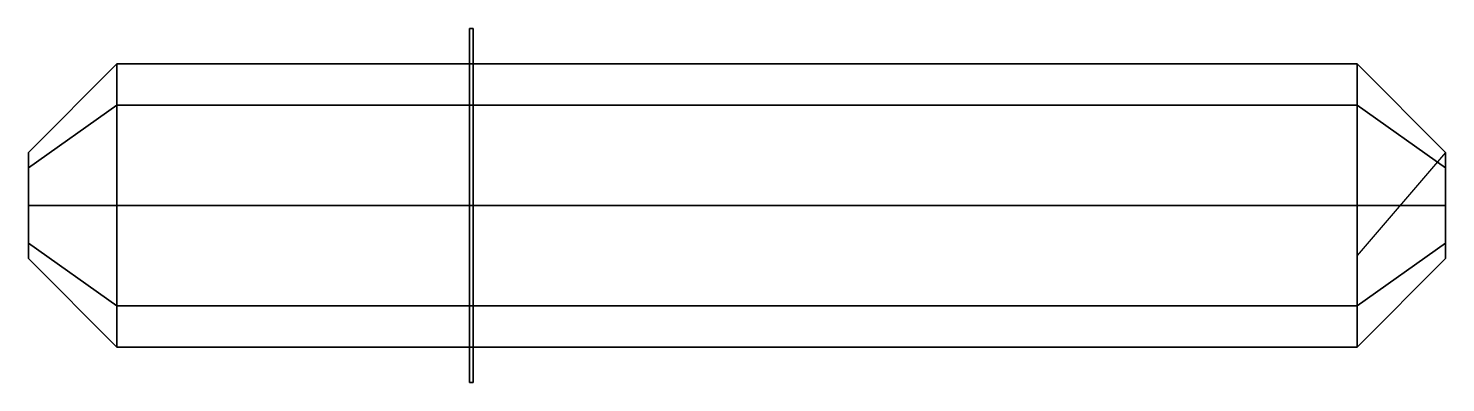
# Model space of a CAD drawing. Extents: x -12.5 to 27.5, y -5 to 5.
import ezdxf

# ---------------------------------------------------------------- set-up
doc = ezdxf.new("R2010")
doc.units = 0
doc.layers.add('ACESSORIO', color=7, linetype='CONTINUOUS')

msp = doc.modelspace()

# ---------------------------------------------------------------- linework, layer by layer
at = {"layer": 'ACESSORIO', "linetype": 'BYBLOCK'}
msp.add_lwpolyline([(-0.05, 5), (-0.05, -5), (0.05, -5), (0.05, 5), (-0.05, 5)], dxfattribs=at)
for points in [[(-0.05, 5, -5), (-0.05, 5, 5), (-0.05, -5, 5), (-0.05, -5, -5)], [(-0.05, 5, 5), (0.05, 5, 5), (0.05, -5, 5), (-0.05, -5, 5)], [(-0.05, -5, -5), (0.05, -5, -5), (0.05, 5, -5), (-0.05, 5, -5)], [(0.05, -5, -5), (0.05, -5, 5), (0.05, 5, 5), (0.05, 5, -5)], [(-10, 2.828427, -2.828427), (-10, 4), (-12.5, 1.5), (-12.5, 1.06066, -1.06066)], [(-12.5, 1.5), (-10, 4), (-10, 2.828427, 2.828427), (-12.5, 1.06066, 1.06066)], [(-10, 4), (-12.5, 1.5), (-12.5, 1.06066, 1.06066), (-10, 2.828427, 2.828427)], [(-10, 4), (-10, 2.828427, -2.828427), (-12.5, 1.06066, -1.06066), (-12.5, 1.5)], [(25, 2.828427, -2.828427), (25, 4), (-10, 4), (-10, 2.828427, -2.828427)], [(25, 4), (25, 2.828427, 2.828427), (-10, 2.828427, 2.828427), (-10, 4)], [(25, 4), (25, 2.828427, -2.828427), (-10, 2.828427, -2.828427), (-10, 4)], [(25, 2.828427, 2.828427), (25, 4), (-10, 4), (-10, 2.828427, 2.828427)], [(27.5, 1.5), (27.5, 1.06066, 1.06066), (25, 2.828427, 2.828427), (25, 4)], [(27.5, 1.06066, -1.06066), (27.5, 1.5), (25, 4), (25, 2.828427, -2.828427)], [(27.5, 1.06066, 1.06066), (27.5, 1.5), (25, 4), (25, 2.828427, 2.828427)], [(27.5, 1.5), (25, -1.414214, -3.414213), (25, 2.828427, -2.828427), (25, 4)], [(-12.5, 0, 1.5), (-12.5, 1.06066, 1.06066), (-10, 2.828427, 2.828427), (-10, 0, 4)], [(-10, 2.828427, -2.828427), (-12.5, 1.06066, -1.06066), (-12.5, 0, -1.5), (-10, 0, -4)], [(-12.5, 1.06066, -1.06066), (-10, 2.828427, -2.828427), (-10, 0, -4), (-12.5, 0, -1.5)], [(-10, 2.828427, 2.828427), (-12.5, 1.06066, 1.06066), (-12.5, 0, 1.5), (-10, 0, 4)], [(-10, 0, 4), (-10, 2.828427, 2.828427), (25, 2.828427, 2.828427), (25, 0, 4)], [(25, 0, -4), (25, 2.828427, -2.828427), (-10, 2.828427, -2.828427), (-10, 0, -4)], [(-10, 2.828427, 2.828427), (-10, 0, 4), (25, 0, 4), (25, 2.828427, 2.828427)], [(-10, 2.828427, 2.828427), (-10, 0, 4), (25, 0, 4), (25, 2.828427, 2.828427)], [(25, 2.828427, -2.828427), (25, 0, -4), (-10, 0, -4), (-10, 2.828427, -2.828427)], [(25, 2.828427, 2.828427), (27.5, 1.06066, 1.06066), (27.5, 0, 1.5), (25, 0, 4)], [(25, 0, -4), (27.5, 0, -1.5), (27.5, 1.06066, -1.06066), (25, 2.828427, -2.828427)], [(25, 0, 4), (27.5, 0, 1.5), (27.5, 1.06066, 1.06066), (25, 2.828427, 2.828427)], [(25, 0, -4), (25, 2.828427, -2.828427), (27.5, 1.06066, -1.06066), (27.5, 0, -1.5)], [(-12.5, 1.5), (-12.5, 1.06066, 1.06066), (-12.5, 0, 1.5), (-12.5, -1.06066, 1.06066)], [(-12.5, 1.5), (-12.5, -1.06066, 1.06066), (-12.5, -1.5), (-12.5, 1.06066, -1.06066)], [(-12.5, 1.5), (-12.5, 1.06066, -1.06066), (-12.5, -1.5), (-12.5, -1.06066, 1.06066)], [(-12.5, 1.06066, 1.06066), (-12.5, 1.5), (-12.5, -1.06066, 1.06066), (-12.5, 0, 1.5)], [(27.5, -1.06066, -1.06066), (27.5, 1.5), (27.5, 1.06066, -1.06066), (27.5, 0, -1.5)], [(27.5, -1.06066, -1.06066), (27.5, -1.5), (27.5, 1.06066, 1.06066), (27.5, 1.5)], [(27.5, -1.06066, -1.06066), (27.5, 0, -1.5), (27.5, 1.06066, -1.06066), (27.5, 1.5)], [(27.5, -1.5), (27.5, -1.06066, -1.06066), (27.5, 1.5), (27.5, 1.06066, 1.06066)], [(-12.5, 1.06066, -1.06066), (-12.5, -1.5), (-12.5, -1.06066, -1.06066), (-12.5, 0, -1.5)], [(-12.5, 1.06066, -1.06066), (-12.5, 0, -1.5), (-12.5, -1.06066, -1.06066), (-12.5, -1.5)], [(27.5, -1.5), (27.5, -1.06066, 1.06066), (27.5, 0, 1.5), (27.5, 1.06066, 1.06066)], [(27.5, -1.5), (27.5, 1.06066, 1.06066), (27.5, 0, 1.5), (27.5, -1.06066, 1.06066)], [(-12.5, -1.06066, 1.06066), (-12.5, 0, 1.5), (-10, 0, 4), (-10, -2.828427, 2.828427)], [(-12.5, 0, -1.5), (-12.5, -1.06066, -1.06066), (-10, -2.828427, -2.828427), (-10, 0, -4)], [(-12.5, 0, 1.5), (-12.5, -1.06066, 1.06066), (-10, -2.828427, 2.828427), (-10, 0, 4)], [(-12.5, 0, -1.5), (-10, 0, -4), (-10, -2.828427, -2.828427), (-12.5, -1.06066, -1.06066)], [(-10, -2.828427, 2.828427), (-10, 0, 4), (25, 0, 4), (25, -2.828427, 2.828427)], [(-10, 0, -4), (-10, -2.828427, -2.828427), (25, -2.828427, -2.828427), (25, 0, -4)], [(-10, 0, 4), (-10, -2.828427, 2.828427), (25, -2.828427, 2.828427), (25, 0, 4)], [(-10, -2.828427, -2.828427), (-10, 0, -4), (25, 0, -4), (25, -2.828427, -2.828427)], [(-10, 0, 4), (-10, -2.828427, 2.828427), (25, -2.828427, 2.828427), (25, 0, 4)], [(-10, -2.828427, -2.828427), (-10, 0, -4), (25, 0, -4), (25, -2.828427, -2.828427)], [(25, 0, 4), (27.5, 0, 1.5), (27.5, -1.06066, 1.06066), (25, -2.828427, 2.828427)], [(25, 0, -4), (25, -2.828427, -2.828427), (27.5, -1.06066, -1.06066), (27.5, 0, -1.5)], [(25, -2.828427, 2.828427), (27.5, -1.06066, 1.06066), (27.5, 0, 1.5), (25, 0, 4)], [(25, -2.828427, -2.828427), (25, 0, -4), (27.5, 0, -1.5), (27.5, -1.06066, -1.06066)], [(-12.5, -1.5), (-12.5, -1.06066, 1.06066), (-10, -2.828427, 2.828427), (-10, -4)], [(-12.5, -1.06066, -1.06066), (-12.5, -1.5), (-10, -4), (-10, -2.828427, -2.828427)], [(-12.5, -1.06066, 1.06066), (-12.5, -1.5), (-10, -4), (-10, -2.828427, 2.828427)], [(-12.5, -1.5), (-12.5, -1.06066, -1.06066), (-10, -2.828427, -2.828427), (-10, -4)], [(27.5, -1.06066, 1.06066), (27.5, -1.5), (25, -4), (25, -2.828427, 2.828427)], [(25, -4), (27.5, -1.5), (27.5, -1.06066, -1.06066), (25, -2.828427, -2.828427)], [(25, -2.828427, 2.828427), (25, -4), (27.5, -1.5), (27.5, -1.06066, 1.06066)], [(25, -4), (25, -2.828427, -2.828427), (27.5, -1.06066, -1.06066), (27.5, -1.5)], [(-10, -4), (-10, -2.828427, 2.828427), (25, -2.828427, 2.828427), (25, -4)], [(-10, -2.828427, -2.828427), (-10, -4), (25, -4), (25, -2.828427, -2.828427)], [(-10, -2.828427, 2.828427), (-10, -4), (25, -4), (25, -2.828427, 2.828427)], [(-10, -2.828427, -2.828427), (25, -2.828427, -2.828427), (25, -4), (-10, -4)], [(-10, -2.828427, 2.828427), (-10, -4), (25, -4), (25, -2.828427, 2.828427)], [(-10, -4), (-10, -2.828427, -2.828427), (25, -2.828427, -2.828427), (25, -4)], [(-0.05, -5, 5), (0.05, -5, 5), (0.05, -5, -5), (-0.05, -5, -5)]]:
    msp.add_3dface(points, dxfattribs=at)

doc.saveas('drawing.dxf')
